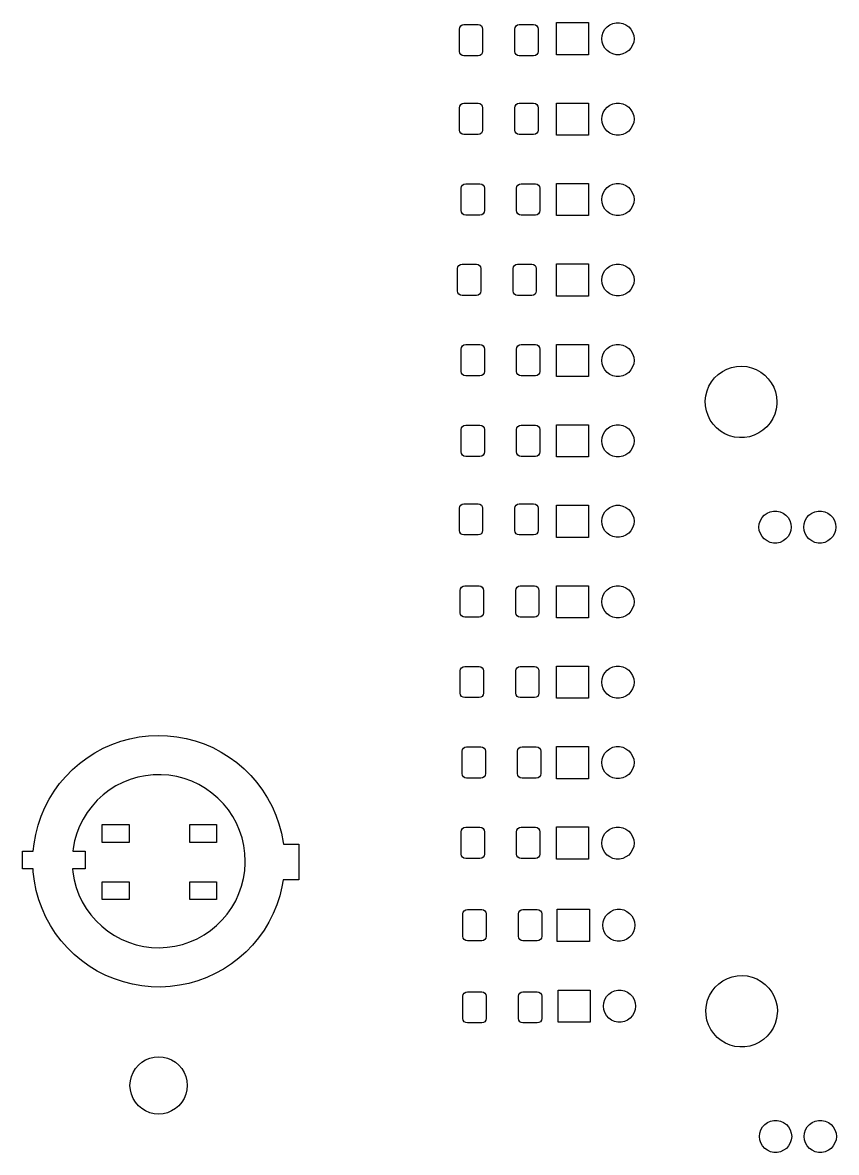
# Model space of a CAD drawing. Extents: x 119 to 479, y -311 to -51.
# Drawn here: x 204.4 to 249.9, y -178.3 to -115.1 of the extents above; entities that cross this region are included whole.
import ezdxf

# ---------------------------------------------------------------- set-up
doc = ezdxf.new("R2010")
doc.units = 0
doc.layers.add('BLACK', color=7, linetype='CONTINUOUS')

msp = doc.modelspace()

# ---------------------------------------------------------------- linework, layer by layer
at = {"layer": 'BLACK', "linetype": 'CONTINUOUS'}
for p, q in [((228.8, -115.475), (228.819, -115.379)), ((228.8, -116.725), (228.8, -115.475)), ((228.819, -115.379), (228.873, -115.298)), ((228.873, -115.298), (228.954, -115.244)), ((228.954, -115.244), (229.05, -115.225)), ((229.05, -115.225), (229.85, -115.225)), ((229.85, -115.225), (229.946, -115.244)), ((229.946, -115.244), (230.027, -115.298)), ((230.027, -115.298), (230.081, -115.379)), ((230.081, -115.379), (230.1, -115.475)), ((230.1, -115.475), (230.1, -116.725)), ((231.9, -115.475), (231.919, -115.379)), ((231.9, -116.725), (231.9, -115.475)), ((231.919, -115.379), (231.973, -115.298)), ((231.973, -115.298), (232.054, -115.244)), ((232.054, -115.244), (232.15, -115.225)), ((232.15, -115.225), (232.95, -115.225)), ((232.95, -115.225), (233.046, -115.244)), ((233.046, -115.244), (233.127, -115.298)), ((233.127, -115.298), (233.181, -115.379)), ((233.181, -115.379), (233.2, -115.475)), ((233.2, -115.475), (233.2, -116.725)), ((234.225, -116.91), (234.225, -115.11)), ((234.225, -115.11), (236.025, -115.11)), ((236.025, -115.11), (236.025, -116.91)), ((236.785, -115.823), (236.843, -115.644)), ((236.843, -115.644), (236.937, -115.481)), ((236.937, -115.481), (237.063, -115.341)), ((237.063, -115.341), (237.215, -115.231)), ((237.215, -115.231), (237.387, -115.154)), ((237.387, -115.154), (237.571, -115.115)), ((237.571, -115.115), (237.759, -115.115)), ((237.759, -115.115), (237.943, -115.154)), ((237.943, -115.154), (238.115, -115.231)), ((238.115, -115.231), (238.267, -115.341)), ((238.267, -115.341), (238.393, -115.481)), ((238.393, -115.481), (238.487, -115.644)), ((238.487, -115.644), (238.545, -115.823)), ((236.765, -116.01), (236.785, -115.823)), ((236.785, -116.197), (236.765, -116.01)), ((236.843, -116.376), (236.785, -116.197)), ((238.545, -116.197), (238.487, -116.376)), ((238.545, -115.823), (238.565, -116.01)), ((238.565, -116.01), (238.545, -116.197)), ((228.819, -116.821), (228.8, -116.725)), ((228.873, -116.902), (228.819, -116.821)), ((228.954, -116.956), (228.873, -116.902)), ((230.027, -116.902), (229.946, -116.956)), ((230.081, -116.821), (230.027, -116.902)), ((230.1, -116.725), (230.081, -116.821)), ((231.919, -116.821), (231.9, -116.725)), ((231.973, -116.902), (231.919, -116.821)), ((232.054, -116.956), (231.973, -116.902)), ((233.127, -116.902), (233.046, -116.956)), ((233.181, -116.821), (233.127, -116.902)), ((233.2, -116.725), (233.181, -116.821)), ((236.025, -116.91), (234.225, -116.91)), ((236.937, -116.539), (236.843, -116.376)), ((237.063, -116.679), (236.937, -116.539)), ((237.215, -116.789), (237.063, -116.679)), ((237.387, -116.866), (237.215, -116.789)), ((237.571, -116.905), (237.387, -116.866)), ((237.759, -116.905), (237.571, -116.905)), ((237.943, -116.866), (237.759, -116.905)), ((238.115, -116.789), (237.943, -116.866)), ((238.267, -116.679), (238.115, -116.789)), ((238.393, -116.539), (238.267, -116.679)), ((238.487, -116.376), (238.393, -116.539)), ((229.05, -116.975), (228.954, -116.956)), ((229.85, -116.975), (229.05, -116.975)), ((229.946, -116.956), (229.85, -116.975)), ((232.15, -116.975), (232.054, -116.956)), ((232.95, -116.975), (232.15, -116.975)), ((233.046, -116.956), (232.95, -116.975)), ((228.8, -119.875), (228.819, -119.779)), ((228.8, -121.125), (228.8, -119.875)), ((228.819, -119.779), (228.873, -119.698)), ((228.873, -119.698), (228.954, -119.644)), ((228.954, -119.644), (229.05, -119.625)), ((229.05, -119.625), (229.85, -119.625)), ((229.85, -119.625), (229.946, -119.644)), ((229.946, -119.644), (230.027, -119.698)), ((230.027, -119.698), (230.081, -119.779)), ((230.081, -119.779), (230.1, -119.875)), ((230.1, -119.875), (230.1, -121.125)), ((231.9, -119.875), (231.919, -119.779)), ((231.9, -121.125), (231.9, -119.875)), ((231.919, -119.779), (231.973, -119.698)), ((231.973, -119.698), (232.054, -119.644)), ((232.054, -119.644), (232.15, -119.625)), ((232.15, -119.625), (232.95, -119.625)), ((232.95, -119.625), (233.046, -119.644)), ((233.046, -119.644), (233.127, -119.698)), ((233.127, -119.698), (233.181, -119.779)), ((233.181, -119.779), (233.2, -119.875)), ((233.2, -119.875), (233.2, -121.125)), ((234.225, -121.41), (234.225, -119.61)), ((234.225, -119.61), (236.025, -119.61)), ((236.025, -119.61), (236.025, -121.41)), ((236.843, -120.144), (236.937, -119.981)), ((236.937, -119.981), (237.063, -119.841)), ((237.063, -119.841), (237.215, -119.731)), ((237.215, -119.731), (237.387, -119.654)), ((237.387, -119.654), (237.571, -119.615)), ((237.571, -119.615), (237.759, -119.615)), ((237.759, -119.615), (237.943, -119.654)), ((237.943, -119.654), (238.115, -119.731)), ((238.115, -119.731), (238.267, -119.841)), ((238.267, -119.841), (238.393, -119.981)), ((238.393, -119.981), (238.487, -120.144)), ((236.765, -120.51), (236.785, -120.323)), ((236.785, -120.697), (236.765, -120.51)), ((236.785, -120.323), (236.843, -120.144)), ((236.843, -120.876), (236.785, -120.697)), ((238.487, -120.144), (238.545, -120.323)), ((238.545, -120.697), (238.487, -120.876)), ((238.545, -120.323), (238.565, -120.51)), ((238.565, -120.51), (238.545, -120.697)), ((228.819, -121.221), (228.8, -121.125)), ((228.873, -121.302), (228.819, -121.221)), ((228.954, -121.356), (228.873, -121.302)), ((230.027, -121.302), (229.946, -121.356)), ((230.081, -121.221), (230.027, -121.302)), ((230.1, -121.125), (230.081, -121.221)), ((231.919, -121.221), (231.9, -121.125)), ((231.973, -121.302), (231.919, -121.221)), ((232.054, -121.356), (231.973, -121.302)), ((233.127, -121.302), (233.046, -121.356)), ((233.181, -121.221), (233.127, -121.302)), ((233.2, -121.125), (233.181, -121.221)), ((236.937, -121.039), (236.843, -120.876)), ((237.063, -121.179), (236.937, -121.039)), ((237.215, -121.289), (237.063, -121.179)), ((237.387, -121.366), (237.215, -121.289)), ((238.115, -121.289), (237.943, -121.366)), ((238.267, -121.179), (238.115, -121.289)), ((238.393, -121.039), (238.267, -121.179)), ((238.487, -120.876), (238.393, -121.039)), ((229.05, -121.375), (228.954, -121.356)), ((229.85, -121.375), (229.05, -121.375)), ((229.946, -121.356), (229.85, -121.375)), ((232.15, -121.375), (232.054, -121.356)), ((232.95, -121.375), (232.15, -121.375)), ((233.046, -121.356), (232.95, -121.375)), ((236.025, -121.41), (234.225, -121.41)), ((237.571, -121.405), (237.387, -121.366)), ((237.759, -121.405), (237.571, -121.405)), ((237.943, -121.366), (237.759, -121.405)), ((228.9, -124.375), (228.919, -124.279)), ((228.9, -125.625), (228.9, -124.375)), ((228.919, -124.279), (228.973, -124.198)), ((228.973, -124.198), (229.054, -124.144)), ((229.054, -124.144), (229.15, -124.125)), ((229.15, -124.125), (229.95, -124.125)), ((229.95, -124.125), (230.046, -124.144)), ((230.046, -124.144), (230.127, -124.198)), ((230.127, -124.198), (230.181, -124.279)), ((230.181, -124.279), (230.2, -124.375)), ((230.2, -124.375), (230.2, -125.625)), ((232, -124.375), (232.019, -124.279)), ((232, -125.625), (232, -124.375)), ((232.019, -124.279), (232.073, -124.198)), ((232.073, -124.198), (232.154, -124.144)), ((232.154, -124.144), (232.25, -124.125)), ((232.25, -124.125), (233.05, -124.125)), ((233.05, -124.125), (233.146, -124.144)), ((233.146, -124.144), (233.227, -124.198)), ((233.227, -124.198), (233.281, -124.279)), ((233.281, -124.279), (233.3, -124.375)), ((233.3, -124.375), (233.3, -125.625)), ((234.225, -125.91), (234.225, -124.11)), ((234.225, -124.11), (236.025, -124.11)), ((236.025, -124.11), (236.025, -125.91)), ((236.843, -124.644), (236.937, -124.481)), ((236.937, -124.481), (237.063, -124.341)), ((237.063, -124.341), (237.215, -124.231)), ((237.215, -124.231), (237.387, -124.154)), ((237.387, -124.154), (237.571, -124.115)), ((237.571, -124.115), (237.759, -124.115)), ((237.759, -124.115), (237.943, -124.154)), ((237.943, -124.154), (238.115, -124.231)), ((238.115, -124.231), (238.267, -124.341)), ((238.267, -124.341), (238.393, -124.481)), ((238.393, -124.481), (238.487, -124.644)), ((236.765, -125.01), (236.785, -124.823)), ((236.785, -125.197), (236.765, -125.01)), ((236.785, -124.823), (236.843, -124.644)), ((238.487, -124.644), (238.545, -124.823)), ((238.545, -124.823), (238.565, -125.01)), ((238.565, -125.01), (238.545, -125.197)), ((228.919, -125.721), (228.9, -125.625)), ((228.973, -125.802), (228.919, -125.721)), ((230.181, -125.721), (230.127, -125.802)), ((230.2, -125.625), (230.181, -125.721)), ((232.019, -125.721), (232, -125.625)), ((232.073, -125.802), (232.019, -125.721)), ((233.281, -125.721), (233.227, -125.802)), ((233.3, -125.625), (233.281, -125.721)), ((236.843, -125.376), (236.785, -125.197)), ((236.937, -125.539), (236.843, -125.376)), ((237.063, -125.679), (236.937, -125.539)), ((237.215, -125.789), (237.063, -125.679)), ((238.267, -125.679), (238.115, -125.789)), ((238.393, -125.539), (238.267, -125.679)), ((238.487, -125.376), (238.393, -125.539)), ((238.545, -125.197), (238.487, -125.376)), ((229.054, -125.856), (228.973, -125.802)), ((229.15, -125.875), (229.054, -125.856)), ((229.95, -125.875), (229.15, -125.875)), ((230.046, -125.856), (229.95, -125.875)), ((230.127, -125.802), (230.046, -125.856)), ((232.154, -125.856), (232.073, -125.802)), ((232.25, -125.875), (232.154, -125.856)), ((233.05, -125.875), (232.25, -125.875)), ((233.146, -125.856), (233.05, -125.875)), ((233.227, -125.802), (233.146, -125.856)), ((236.025, -125.91), (234.225, -125.91)), ((237.387, -125.866), (237.215, -125.789)), ((237.571, -125.905), (237.387, -125.866)), ((237.759, -125.905), (237.571, -125.905)), ((237.943, -125.866), (237.759, -125.905)), ((238.115, -125.789), (237.943, -125.866)), ((228.7, -128.875), (228.719, -128.779)), ((228.7, -130.125), (228.7, -128.875)), ((228.719, -128.779), (228.773, -128.698)), ((228.773, -128.698), (228.854, -128.644)), ((228.854, -128.644), (228.95, -128.625)), ((228.95, -128.625), (229.75, -128.625)), ((229.75, -128.625), (229.846, -128.644)), ((229.846, -128.644), (229.927, -128.698)), ((229.927, -128.698), (229.981, -128.779)), ((229.981, -128.779), (230, -128.875)), ((230, -128.875), (230, -130.125)), ((231.8, -128.875), (231.819, -128.779)), ((231.8, -130.125), (231.8, -128.875)), ((231.819, -128.779), (231.873, -128.698)), ((231.873, -128.698), (231.954, -128.644)), ((231.954, -128.644), (232.05, -128.625)), ((232.05, -128.625), (232.85, -128.625)), ((232.85, -128.625), (232.946, -128.644)), ((232.946, -128.644), (233.027, -128.698)), ((233.027, -128.698), (233.081, -128.779)), ((233.081, -128.779), (233.1, -128.875)), ((233.1, -128.875), (233.1, -130.125)), ((234.225, -130.41), (234.225, -128.61)), ((234.225, -128.61), (236.025, -128.61)), ((236.025, -128.61), (236.025, -130.41)), ((236.937, -128.981), (237.063, -128.841)), ((237.063, -128.841), (237.215, -128.731)), ((237.215, -128.731), (237.387, -128.654)), ((237.387, -128.654), (237.571, -128.615)), ((237.571, -128.615), (237.759, -128.615)), ((237.759, -128.615), (237.943, -128.654)), ((237.943, -128.654), (238.115, -128.731)), ((238.115, -128.731), (238.267, -128.841)), ((238.267, -128.841), (238.393, -128.981)), ((236.765, -129.51), (236.785, -129.323)), ((236.785, -129.697), (236.765, -129.51)), ((236.785, -129.323), (236.843, -129.144)), ((236.843, -129.144), (236.937, -128.981)), ((238.393, -128.981), (238.487, -129.144)), ((238.487, -129.144), (238.545, -129.323)), ((238.545, -129.323), (238.565, -129.51)), ((238.565, -129.51), (238.545, -129.697)), ((228.719, -130.221), (228.7, -130.125)), ((230, -130.125), (229.981, -130.221)), ((231.819, -130.221), (231.8, -130.125)), ((233.1, -130.125), (233.081, -130.221)), ((236.843, -129.876), (236.785, -129.697)), ((236.937, -130.039), (236.843, -129.876)), ((237.063, -130.179), (236.937, -130.039)), ((237.215, -130.289), (237.063, -130.179)), ((238.267, -130.179), (238.115, -130.289)), ((238.393, -130.039), (238.267, -130.179)), ((238.487, -129.876), (238.393, -130.039)), ((238.545, -129.697), (238.487, -129.876)), ((228.773, -130.302), (228.719, -130.221)), ((228.854, -130.356), (228.773, -130.302)), ((228.95, -130.375), (228.854, -130.356)), ((229.75, -130.375), (228.95, -130.375)), ((229.846, -130.356), (229.75, -130.375)), ((229.927, -130.302), (229.846, -130.356)), ((229.981, -130.221), (229.927, -130.302)), ((231.873, -130.302), (231.819, -130.221)), ((231.954, -130.356), (231.873, -130.302)), ((232.05, -130.375), (231.954, -130.356)), ((232.85, -130.375), (232.05, -130.375)), ((232.946, -130.356), (232.85, -130.375)), ((233.027, -130.302), (232.946, -130.356)), ((233.081, -130.221), (233.027, -130.302)), ((236.025, -130.41), (234.225, -130.41)), ((237.387, -130.366), (237.215, -130.289)), ((237.571, -130.405), (237.387, -130.366)), ((237.759, -130.405), (237.571, -130.405)), ((237.943, -130.366), (237.759, -130.405)), ((238.115, -130.289), (237.943, -130.366)), ((228.9, -133.375), (228.919, -133.279)), ((228.919, -133.279), (228.973, -133.198)), ((228.973, -133.198), (229.054, -133.144)), ((229.054, -133.144), (229.15, -133.125)), ((229.15, -133.125), (229.95, -133.125)), ((229.95, -133.125), (230.046, -133.144)), ((230.046, -133.144), (230.127, -133.198)), ((230.127, -133.198), (230.181, -133.279)), ((230.181, -133.279), (230.2, -133.375)), ((232, -133.375), (232.019, -133.279)), ((232.019, -133.279), (232.073, -133.198)), ((232.073, -133.198), (232.154, -133.144)), ((232.154, -133.144), (232.25, -133.125)), ((232.25, -133.125), (233.05, -133.125)), ((233.05, -133.125), (233.146, -133.144)), ((233.146, -133.144), (233.227, -133.198)), ((233.227, -133.198), (233.281, -133.279)), ((233.281, -133.279), (233.3, -133.375)), ((234.225, -134.91), (234.225, -133.11)), ((234.225, -133.11), (236.025, -133.11)), ((236.025, -133.11), (236.025, -134.91)), ((236.937, -133.481), (237.063, -133.341)), ((237.063, -133.341), (237.215, -133.231)), ((237.215, -133.231), (237.387, -133.154)), ((237.387, -133.154), (237.571, -133.115)), ((237.571, -133.115), (237.759, -133.115)), ((237.759, -133.115), (237.943, -133.154)), ((237.943, -133.154), (238.115, -133.231)), ((238.115, -133.231), (238.267, -133.341)), ((238.267, -133.341), (238.393, -133.481)), ((228.9, -134.625), (228.9, -133.375)), ((230.2, -133.375), (230.2, -134.625)), ((232, -134.625), (232, -133.375)), ((233.3, -133.375), (233.3, -134.625)), ((236.765, -134.01), (236.785, -133.823)), ((236.785, -133.823), (236.843, -133.644)), ((236.843, -133.644), (236.937, -133.481)), ((238.393, -133.481), (238.487, -133.644)), ((238.487, -133.644), (238.545, -133.823)), ((238.545, -133.823), (238.565, -134.01)), ((228.919, -134.721), (228.9, -134.625)), ((230.2, -134.625), (230.181, -134.721)), ((232.019, -134.721), (232, -134.625)), ((233.3, -134.625), (233.281, -134.721)), ((236.785, -134.197), (236.765, -134.01)), ((236.843, -134.376), (236.785, -134.197)), ((236.937, -134.539), (236.843, -134.376)), ((237.063, -134.679), (236.937, -134.539)), ((238.393, -134.539), (238.267, -134.679)), ((238.487, -134.376), (238.393, -134.539)), ((238.545, -134.197), (238.487, -134.376)), ((238.565, -134.01), (238.545, -134.197)), ((243.275, -134.789), (243.505, -134.625)), ((243.505, -134.625), (243.756, -134.494)), ((243.756, -134.494), (244.022, -134.401)), ((244.022, -134.401), (244.299, -134.346)), ((244.299, -134.346), (244.581, -134.33)), ((244.581, -134.33), (244.863, -134.355)), ((244.863, -134.355), (245.138, -134.418)), ((245.138, -134.418), (245.402, -134.52)), ((245.402, -134.52), (245.648, -134.658)), ((228.973, -134.802), (228.919, -134.721)), ((229.054, -134.856), (228.973, -134.802)), ((229.15, -134.875), (229.054, -134.856)), ((229.95, -134.875), (229.15, -134.875)), ((230.046, -134.856), (229.95, -134.875)), ((230.127, -134.802), (230.046, -134.856)), ((230.181, -134.721), (230.127, -134.802)), ((232.073, -134.802), (232.019, -134.721)), ((232.154, -134.856), (232.073, -134.802)), ((232.25, -134.875), (232.154, -134.856)), ((233.05, -134.875), (232.25, -134.875)), ((233.146, -134.856), (233.05, -134.875)), ((233.227, -134.802), (233.146, -134.856)), ((233.281, -134.721), (233.227, -134.802)), ((236.025, -134.91), (234.225, -134.91)), ((237.215, -134.789), (237.063, -134.679)), ((237.387, -134.866), (237.215, -134.789)), ((237.571, -134.905), (237.387, -134.866)), ((237.759, -134.905), (237.571, -134.905)), ((237.943, -134.866), (237.759, -134.905)), ((238.115, -134.789), (237.943, -134.866)), ((238.267, -134.679), (238.115, -134.789)), ((242.754, -135.45), (242.896, -135.206)), ((242.896, -135.206), (243.071, -134.984)), ((243.071, -134.984), (243.275, -134.789)), ((245.648, -134.658), (245.873, -134.83)), ((245.873, -134.83), (246.071, -135.031)), ((246.071, -135.031), (246.239, -135.258)), ((246.239, -135.258), (246.373, -135.507)), ((242.58, -135.986), (242.648, -135.712)), ((242.648, -135.712), (242.754, -135.45)), ((246.373, -135.507), (246.471, -135.772)), ((246.471, -135.772), (246.53, -136.048)), ((242.551, -136.267), (242.58, -135.986)), ((242.562, -136.549), (242.551, -136.267)), ((246.546, -136.456), (246.508, -136.736)), ((246.53, -136.048), (246.55, -136.33)), ((246.55, -136.33), (246.546, -136.456)), ((242.613, -136.827), (242.562, -136.549)), ((242.702, -137.095), (242.613, -136.827)), ((242.829, -137.348), (242.702, -137.095)), ((246.432, -137.007), (246.318, -137.266)), ((246.508, -136.736), (246.432, -137.007)), ((228.9, -137.875), (228.919, -137.779)), ((228.919, -137.779), (228.973, -137.698)), ((228.973, -137.698), (229.054, -137.644)), ((229.054, -137.644), (229.15, -137.625)), ((229.15, -137.625), (229.95, -137.625)), ((229.95, -137.625), (230.046, -137.644)), ((230.046, -137.644), (230.127, -137.698)), ((230.127, -137.698), (230.181, -137.779)), ((230.181, -137.779), (230.2, -137.875)), ((232, -137.875), (232.019, -137.779)), ((232.019, -137.779), (232.073, -137.698)), ((232.073, -137.698), (232.154, -137.644)), ((232.154, -137.644), (232.25, -137.625)), ((232.25, -137.625), (233.05, -137.625)), ((233.05, -137.625), (233.146, -137.644)), ((233.146, -137.644), (233.227, -137.698)), ((233.227, -137.698), (233.281, -137.779)), ((233.281, -137.779), (233.3, -137.875)), ((234.225, -139.41), (234.225, -137.61)), ((234.225, -137.61), (236.025, -137.61)), ((236.025, -137.61), (236.025, -139.41)), ((237.063, -137.841), (237.215, -137.731)), ((237.215, -137.731), (237.387, -137.654)), ((237.387, -137.654), (237.571, -137.615)), ((237.571, -137.615), (237.759, -137.615)), ((237.759, -137.615), (237.943, -137.654)), ((237.943, -137.654), (238.115, -137.731)), ((238.115, -137.731), (238.267, -137.841)), ((242.989, -137.58), (242.829, -137.348)), ((243.181, -137.788), (242.989, -137.58)), ((245.986, -137.722), (245.776, -137.91)), ((246.168, -137.506), (245.986, -137.722)), ((246.318, -137.266), (246.168, -137.506)), ((228.9, -139.125), (228.9, -137.875)), ((230.2, -137.875), (230.2, -139.125)), ((232, -139.125), (232, -137.875)), ((233.3, -137.875), (233.3, -139.125)), ((236.765, -138.51), (236.785, -138.323)), ((236.785, -138.323), (236.843, -138.144)), ((236.843, -138.144), (236.937, -137.981)), ((236.937, -137.981), (237.063, -137.841)), ((238.267, -137.841), (238.393, -137.981)), ((238.393, -137.981), (238.487, -138.144)), ((238.487, -138.144), (238.545, -138.323)), ((238.545, -138.323), (238.565, -138.51)), ((243.4, -137.966), (243.181, -137.788)), ((243.642, -138.112), (243.4, -137.966)), ((243.902, -138.222), (243.642, -138.112)), ((244.175, -138.295), (243.902, -138.222)), ((244.456, -138.328), (244.175, -138.295)), ((244.738, -138.321), (244.456, -138.328)), ((245.017, -138.275), (244.738, -138.321)), ((245.286, -138.19), (245.017, -138.275)), ((245.541, -138.067), (245.286, -138.19)), ((245.776, -137.91), (245.541, -138.067)), ((236.785, -138.697), (236.765, -138.51)), ((236.843, -138.876), (236.785, -138.697)), ((236.937, -139.039), (236.843, -138.876)), ((237.063, -139.179), (236.937, -139.039)), ((238.393, -139.039), (238.267, -139.179)), ((238.487, -138.876), (238.393, -139.039)), ((238.545, -138.697), (238.487, -138.876)), ((238.565, -138.51), (238.545, -138.697)), ((228.919, -139.221), (228.9, -139.125)), ((228.973, -139.302), (228.919, -139.221)), ((229.054, -139.356), (228.973, -139.302)), ((229.15, -139.375), (229.054, -139.356)), ((229.95, -139.375), (229.15, -139.375)), ((230.046, -139.356), (229.95, -139.375)), ((230.127, -139.302), (230.046, -139.356)), ((230.181, -139.221), (230.127, -139.302)), ((230.2, -139.125), (230.181, -139.221)), ((232.019, -139.221), (232, -139.125)), ((232.073, -139.302), (232.019, -139.221)), ((232.154, -139.356), (232.073, -139.302)), ((232.25, -139.375), (232.154, -139.356)), ((233.05, -139.375), (232.25, -139.375)), ((233.146, -139.356), (233.05, -139.375)), ((233.227, -139.302), (233.146, -139.356)), ((233.281, -139.221), (233.227, -139.302)), ((233.3, -139.125), (233.281, -139.221)), ((236.025, -139.41), (234.225, -139.41)), ((237.215, -139.289), (237.063, -139.179)), ((237.387, -139.366), (237.215, -139.289)), ((237.571, -139.405), (237.387, -139.366)), ((237.759, -139.405), (237.571, -139.405)), ((237.943, -139.366), (237.759, -139.405)), ((238.115, -139.289), (237.943, -139.366)), ((238.267, -139.179), (238.115, -139.289)), ((228.8, -142.275), (228.819, -142.179)), ((228.819, -142.179), (228.873, -142.098)), ((228.873, -142.098), (228.954, -142.044)), ((228.954, -142.044), (229.05, -142.025)), ((229.05, -142.025), (229.85, -142.025)), ((229.85, -142.025), (229.946, -142.044)), ((229.946, -142.044), (230.027, -142.098)), ((230.027, -142.098), (230.081, -142.179)), ((230.081, -142.179), (230.1, -142.275)), ((231.9, -142.275), (231.919, -142.179)), ((231.919, -142.179), (231.973, -142.098)), ((231.973, -142.098), (232.054, -142.044)), ((232.054, -142.044), (232.15, -142.025)), ((232.15, -142.025), (232.95, -142.025)), ((232.95, -142.025), (233.046, -142.044)), ((233.046, -142.044), (233.127, -142.098)), ((233.127, -142.098), (233.181, -142.179)), ((233.181, -142.179), (233.2, -142.275)), ((234.225, -143.91), (234.225, -142.11)), ((234.225, -142.11), (236.025, -142.11)), ((236.025, -142.11), (236.025, -143.91)), ((237.215, -142.231), (237.387, -142.154)), ((237.387, -142.154), (237.571, -142.115)), ((237.571, -142.115), (237.759, -142.115)), ((237.759, -142.115), (237.943, -142.154)), ((237.943, -142.154), (238.115, -142.231)), ((228.8, -143.525), (228.8, -142.275)), ((230.1, -142.275), (230.1, -143.525)), ((231.9, -143.525), (231.9, -142.275)), ((233.2, -142.275), (233.2, -143.525)), ((236.765, -143.01), (236.785, -142.823)), ((236.785, -142.823), (236.843, -142.644)), ((236.843, -142.644), (236.937, -142.481)), ((236.937, -142.481), (237.063, -142.341)), ((237.063, -142.341), (237.215, -142.231)), ((238.115, -142.231), (238.267, -142.341)), ((238.267, -142.341), (238.393, -142.481)), ((238.393, -142.481), (238.487, -142.644)), ((238.487, -142.644), (238.545, -142.823)), ((238.545, -142.823), (238.565, -143.01)), ((245.628, -142.964), (245.722, -142.801)), ((245.722, -142.801), (245.848, -142.661)), ((245.848, -142.661), (246, -142.551)), ((246, -142.551), (246.172, -142.474)), ((246.172, -142.474), (246.356, -142.435)), ((246.356, -142.435), (246.544, -142.435)), ((246.544, -142.435), (246.728, -142.474)), ((246.728, -142.474), (246.9, -142.551)), ((246.9, -142.551), (247.052, -142.661)), ((247.052, -142.661), (247.178, -142.801)), ((247.178, -142.801), (247.272, -142.964)), ((248.128, -142.964), (248.222, -142.801)), ((248.222, -142.801), (248.348, -142.661)), ((248.348, -142.661), (248.5, -142.551)), ((248.5, -142.551), (248.672, -142.474)), ((248.672, -142.474), (248.856, -142.435)), ((248.856, -142.435), (249.044, -142.435)), ((249.044, -142.435), (249.228, -142.474)), ((249.228, -142.474), (249.4, -142.551)), ((249.4, -142.551), (249.552, -142.661)), ((249.552, -142.661), (249.678, -142.801)), ((249.678, -142.801), (249.772, -142.964)), ((236.785, -143.197), (236.765, -143.01)), ((236.843, -143.376), (236.785, -143.197)), ((236.937, -143.539), (236.843, -143.376)), ((238.487, -143.376), (238.393, -143.539)), ((238.545, -143.197), (238.487, -143.376)), ((238.565, -143.01), (238.545, -143.197)), ((245.55, -143.33), (245.57, -143.143)), ((245.57, -143.517), (245.55, -143.33)), ((245.57, -143.143), (245.628, -142.964)), ((247.272, -142.964), (247.33, -143.143)), ((247.33, -143.143), (247.35, -143.33)), ((247.35, -143.33), (247.33, -143.517)), ((248.05, -143.33), (248.07, -143.143)), ((248.07, -143.517), (248.05, -143.33)), ((248.07, -143.143), (248.128, -142.964)), ((249.772, -142.964), (249.83, -143.143)), ((249.83, -143.143), (249.85, -143.33)), ((249.85, -143.33), (249.83, -143.517)), ((228.819, -143.621), (228.8, -143.525)), ((228.873, -143.702), (228.819, -143.621)), ((228.954, -143.756), (228.873, -143.702)), ((229.05, -143.775), (228.954, -143.756)), ((229.85, -143.775), (229.05, -143.775)), ((229.946, -143.756), (229.85, -143.775)), ((230.027, -143.702), (229.946, -143.756)), ((230.081, -143.621), (230.027, -143.702)), ((230.1, -143.525), (230.081, -143.621)), ((231.919, -143.621), (231.9, -143.525)), ((231.973, -143.702), (231.919, -143.621)), ((232.054, -143.756), (231.973, -143.702)), ((232.15, -143.775), (232.054, -143.756)), ((232.95, -143.775), (232.15, -143.775)), ((233.046, -143.756), (232.95, -143.775)), ((233.127, -143.702), (233.046, -143.756)), ((233.181, -143.621), (233.127, -143.702)), ((233.2, -143.525), (233.181, -143.621)), ((236.025, -143.91), (234.225, -143.91)), ((237.063, -143.679), (236.937, -143.539)), ((237.215, -143.789), (237.063, -143.679)), ((237.387, -143.866), (237.215, -143.789)), ((237.571, -143.905), (237.387, -143.866)), ((237.759, -143.905), (237.571, -143.905)), ((237.943, -143.866), (237.759, -143.905)), ((238.115, -143.789), (237.943, -143.866)), ((238.267, -143.679), (238.115, -143.789)), ((238.393, -143.539), (238.267, -143.679)), ((245.628, -143.696), (245.57, -143.517)), ((245.722, -143.859), (245.628, -143.696)), ((245.848, -143.999), (245.722, -143.859)), ((246, -144.109), (245.848, -143.999)), ((247.052, -143.999), (246.9, -144.109)), ((247.178, -143.859), (247.052, -143.999)), ((247.272, -143.696), (247.178, -143.859)), ((247.33, -143.517), (247.272, -143.696)), ((248.128, -143.696), (248.07, -143.517)), ((248.222, -143.859), (248.128, -143.696)), ((248.348, -143.999), (248.222, -143.859)), ((248.5, -144.109), (248.348, -143.999)), ((249.552, -143.999), (249.4, -144.109)), ((249.678, -143.859), (249.552, -143.999)), ((249.772, -143.696), (249.678, -143.859)), ((249.83, -143.517), (249.772, -143.696)), ((246.172, -144.186), (246, -144.109)), ((246.356, -144.225), (246.172, -144.186)), ((246.544, -144.225), (246.356, -144.225)), ((246.728, -144.186), (246.544, -144.225)), ((246.9, -144.109), (246.728, -144.186)), ((248.672, -144.186), (248.5, -144.109)), ((248.856, -144.225), (248.672, -144.186)), ((249.044, -144.225), (248.856, -144.225)), ((249.228, -144.186), (249.044, -144.225)), ((249.4, -144.109), (249.228, -144.186)), ((229.004, -146.644), (229.1, -146.625)), ((229.1, -146.625), (229.9, -146.625)), ((229.9, -146.625), (229.996, -146.644)), ((232.104, -146.644), (232.2, -146.625)), ((232.2, -146.625), (233, -146.625)), ((233, -146.625), (233.096, -146.644)), ((234.225, -148.41), (234.225, -146.61)), ((234.225, -146.61), (236.025, -146.61)), ((236.025, -146.61), (236.025, -148.41)), ((237.387, -146.654), (237.571, -146.615)), ((237.571, -146.615), (237.759, -146.615)), ((237.759, -146.615), (237.943, -146.654)), ((228.85, -146.875), (228.869, -146.779)), ((228.85, -148.125), (228.85, -146.875)), ((228.869, -146.779), (228.923, -146.698)), ((228.923, -146.698), (229.004, -146.644)), ((229.996, -146.644), (230.077, -146.698)), ((230.077, -146.698), (230.131, -146.779)), ((230.131, -146.779), (230.15, -146.875)), ((230.15, -146.875), (230.15, -148.125)), ((231.95, -146.875), (231.969, -146.779)), ((231.95, -148.125), (231.95, -146.875)), ((231.969, -146.779), (232.023, -146.698)), ((232.023, -146.698), (232.104, -146.644)), ((233.096, -146.644), (233.177, -146.698)), ((233.177, -146.698), (233.231, -146.779)), ((233.231, -146.779), (233.25, -146.875)), ((233.25, -146.875), (233.25, -148.125)), ((236.785, -147.323), (236.843, -147.144)), ((236.843, -147.144), (236.937, -146.981)), ((236.937, -146.981), (237.063, -146.841)), ((237.063, -146.841), (237.215, -146.731)), ((237.215, -146.731), (237.387, -146.654)), ((237.943, -146.654), (238.115, -146.731)), ((238.115, -146.731), (238.267, -146.841)), ((238.267, -146.841), (238.393, -146.981)), ((238.393, -146.981), (238.487, -147.144)), ((238.487, -147.144), (238.545, -147.323)), ((236.765, -147.51), (236.785, -147.323)), ((236.785, -147.697), (236.765, -147.51)), ((236.843, -147.876), (236.785, -147.697)), ((236.937, -148.039), (236.843, -147.876)), ((238.487, -147.876), (238.393, -148.039)), ((238.545, -147.697), (238.487, -147.876)), ((238.545, -147.323), (238.565, -147.51)), ((238.565, -147.51), (238.545, -147.697)), ((228.869, -148.221), (228.85, -148.125)), ((228.923, -148.302), (228.869, -148.221)), ((229.004, -148.356), (228.923, -148.302)), ((229.1, -148.375), (229.004, -148.356)), ((229.9, -148.375), (229.1, -148.375)), ((229.996, -148.356), (229.9, -148.375)), ((230.077, -148.302), (229.996, -148.356)), ((230.131, -148.221), (230.077, -148.302)), ((230.15, -148.125), (230.131, -148.221)), ((231.969, -148.221), (231.95, -148.125)), ((232.023, -148.302), (231.969, -148.221)), ((232.104, -148.356), (232.023, -148.302)), ((232.2, -148.375), (232.104, -148.356)), ((233, -148.375), (232.2, -148.375)), ((233.096, -148.356), (233, -148.375)), ((233.177, -148.302), (233.096, -148.356)), ((233.231, -148.221), (233.177, -148.302)), ((233.25, -148.125), (233.231, -148.221)), ((236.025, -148.41), (234.225, -148.41)), ((237.063, -148.179), (236.937, -148.039)), ((237.215, -148.289), (237.063, -148.179)), ((237.387, -148.366), (237.215, -148.289)), ((237.571, -148.405), (237.387, -148.366)), ((237.759, -148.405), (237.571, -148.405)), ((237.943, -148.366), (237.759, -148.405)), ((238.115, -148.289), (237.943, -148.366)), ((238.267, -148.179), (238.115, -148.289)), ((238.393, -148.039), (238.267, -148.179)), ((228.85, -151.375), (228.869, -151.279)), ((228.85, -152.625), (228.85, -151.375)), ((228.869, -151.279), (228.923, -151.198)), ((228.923, -151.198), (229.004, -151.144)), ((229.004, -151.144), (229.1, -151.125)), ((229.1, -151.125), (229.9, -151.125)), ((229.9, -151.125), (229.996, -151.144)), ((229.996, -151.144), (230.077, -151.198)), ((230.077, -151.198), (230.131, -151.279)), ((230.131, -151.279), (230.15, -151.375)), ((230.15, -151.375), (230.15, -152.625)), ((231.95, -151.375), (231.969, -151.279)), ((231.95, -152.625), (231.95, -151.375)), ((231.969, -151.279), (232.023, -151.198)), ((232.023, -151.198), (232.104, -151.144)), ((232.104, -151.144), (232.2, -151.125)), ((232.2, -151.125), (233, -151.125)), ((233, -151.125), (233.096, -151.144)), ((233.096, -151.144), (233.177, -151.198)), ((233.177, -151.198), (233.231, -151.279)), ((233.231, -151.279), (233.25, -151.375)), ((233.25, -151.375), (233.25, -152.625)), ((234.225, -152.91), (234.225, -151.11)), ((234.225, -151.11), (236.025, -151.11)), ((236.025, -151.11), (236.025, -152.91)), ((236.785, -151.823), (236.843, -151.644)), ((236.843, -151.644), (236.937, -151.481)), ((236.937, -151.481), (237.063, -151.341)), ((237.063, -151.341), (237.215, -151.231)), ((237.215, -151.231), (237.387, -151.154)), ((237.387, -151.154), (237.571, -151.115)), ((237.571, -151.115), (237.759, -151.115)), ((237.759, -151.115), (237.943, -151.154)), ((237.943, -151.154), (238.115, -151.231)), ((238.115, -151.231), (238.267, -151.341)), ((238.267, -151.341), (238.393, -151.481)), ((238.393, -151.481), (238.487, -151.644)), ((238.487, -151.644), (238.545, -151.823)), ((236.765, -152.01), (236.785, -151.823)), ((236.785, -152.197), (236.765, -152.01)), ((236.843, -152.376), (236.785, -152.197)), ((238.545, -152.197), (238.487, -152.376)), ((238.545, -151.823), (238.565, -152.01)), ((238.565, -152.01), (238.545, -152.197)), ((228.869, -152.721), (228.85, -152.625)), ((228.923, -152.802), (228.869, -152.721)), ((229.004, -152.856), (228.923, -152.802)), ((229.1, -152.875), (229.004, -152.856)), ((229.9, -152.875), (229.1, -152.875)), ((229.996, -152.856), (229.9, -152.875)), ((230.077, -152.802), (229.996, -152.856)), ((230.131, -152.721), (230.077, -152.802)), ((230.15, -152.625), (230.131, -152.721)), ((231.969, -152.721), (231.95, -152.625)), ((232.023, -152.802), (231.969, -152.721)), ((232.104, -152.856), (232.023, -152.802)), ((232.2, -152.875), (232.104, -152.856)), ((233, -152.875), (232.2, -152.875)), ((233.096, -152.856), (233, -152.875)), ((233.177, -152.802), (233.096, -152.856)), ((233.231, -152.721), (233.177, -152.802)), ((233.25, -152.625), (233.231, -152.721)), ((236.025, -152.91), (234.225, -152.91)), ((236.937, -152.539), (236.843, -152.376)), ((237.063, -152.679), (236.937, -152.539)), ((237.215, -152.789), (237.063, -152.679)), ((237.387, -152.866), (237.215, -152.789)), ((237.571, -152.905), (237.387, -152.866)), ((237.759, -152.905), (237.571, -152.905)), ((237.943, -152.866), (237.759, -152.905)), ((238.115, -152.789), (237.943, -152.866)), ((238.267, -152.679), (238.115, -152.789)), ((238.393, -152.539), (238.267, -152.679)), ((238.487, -152.376), (238.393, -152.539)), ((209.371, -155.489), (209.868, -155.311)), ((209.868, -155.311), (210.378, -155.171)), ((210.378, -155.171), (210.896, -155.07)), ((210.896, -155.07), (211.421, -155.008)), ((211.421, -155.008), (211.948, -154.985)), ((211.948, -154.985), (212.476, -155.002)), ((212.476, -155.002), (213.002, -155.059)), ((213.002, -155.059), (213.521, -155.155)), ((213.521, -155.155), (214.032, -155.289)), ((214.032, -155.289), (214.531, -155.462)), ((214.531, -155.462), (215.016, -155.671)), ((207.978, -156.237), (208.423, -155.953)), ((208.423, -155.953), (208.888, -155.703)), ((208.888, -155.703), (209.371, -155.489)), ((215.016, -155.671), (215.484, -155.916)), ((215.484, -155.916), (215.932, -156.196)), ((228.95, -155.875), (228.969, -155.779)), ((228.95, -157.125), (228.95, -155.875)), ((228.969, -155.779), (229.023, -155.698)), ((229.023, -155.698), (229.104, -155.644)), ((229.104, -155.644), (229.2, -155.625)), ((229.2, -155.625), (230, -155.625)), ((230, -155.625), (230.096, -155.644)), ((230.096, -155.644), (230.177, -155.698)), ((230.177, -155.698), (230.231, -155.779)), ((230.231, -155.779), (230.25, -155.875)), ((230.25, -155.875), (230.25, -157.125)), ((232.05, -155.875), (232.069, -155.779)), ((232.05, -157.125), (232.05, -155.875)), ((232.069, -155.779), (232.123, -155.698)), ((232.123, -155.698), (232.204, -155.644)), ((232.204, -155.644), (232.3, -155.625)), ((232.3, -155.625), (233.1, -155.625)), ((233.1, -155.625), (233.196, -155.644)), ((233.196, -155.644), (233.277, -155.698)), ((233.277, -155.698), (233.331, -155.779)), ((233.331, -155.779), (233.35, -155.875)), ((233.35, -155.875), (233.35, -157.125)), ((234.225, -157.41), (234.225, -155.61)), ((234.225, -155.61), (236.025, -155.61)), ((236.025, -155.61), (236.025, -157.41)), ((236.843, -156.144), (236.937, -155.981)), ((236.937, -155.981), (237.063, -155.841)), ((237.063, -155.841), (237.215, -155.731)), ((237.215, -155.731), (237.387, -155.654)), ((237.387, -155.654), (237.571, -155.615)), ((237.571, -155.615), (237.759, -155.615)), ((237.759, -155.615), (237.943, -155.654)), ((237.943, -155.654), (238.115, -155.731)), ((238.115, -155.731), (238.267, -155.841)), ((238.267, -155.841), (238.393, -155.981)), ((238.393, -155.981), (238.487, -156.144)), ((207.157, -156.902), (207.555, -156.554)), ((207.555, -156.554), (207.978, -156.237)), ((215.932, -156.196), (216.358, -156.508)), ((216.358, -156.508), (216.759, -156.851)), ((236.765, -156.51), (236.785, -156.323)), ((236.785, -156.697), (236.765, -156.51)), ((236.785, -156.323), (236.843, -156.144)), ((236.843, -156.876), (236.785, -156.697)), ((238.487, -156.144), (238.545, -156.323)), ((238.545, -156.697), (238.487, -156.876)), ((238.545, -156.323), (238.565, -156.51)), ((238.565, -156.51), (238.545, -156.697)), ((206.446, -157.681), (206.787, -157.278)), ((206.787, -157.278), (207.157, -156.902)), ((210.814, -157.329), (210.394, -157.454)), ((211.245, -157.242), (210.814, -157.329)), ((211.681, -157.195), (211.245, -157.242)), ((212.12, -157.187), (211.681, -157.195)), ((212.558, -157.219), (212.12, -157.187)), ((212.992, -157.291), (212.558, -157.219)), ((213.416, -157.402), (212.992, -157.291)), ((216.759, -156.851), (217.134, -157.224)), ((217.134, -157.224), (217.479, -157.623)), ((228.969, -157.221), (228.95, -157.125)), ((229.023, -157.302), (228.969, -157.221)), ((229.104, -157.356), (229.023, -157.302)), ((229.2, -157.375), (229.104, -157.356)), ((230, -157.375), (229.2, -157.375)), ((230.096, -157.356), (230, -157.375)), ((230.177, -157.302), (230.096, -157.356)), ((230.231, -157.221), (230.177, -157.302)), ((230.25, -157.125), (230.231, -157.221)), ((232.069, -157.221), (232.05, -157.125)), ((232.123, -157.302), (232.069, -157.221)), ((232.204, -157.356), (232.123, -157.302)), ((232.3, -157.375), (232.204, -157.356)), ((233.1, -157.375), (232.3, -157.375)), ((233.196, -157.356), (233.1, -157.375)), ((233.277, -157.302), (233.196, -157.356)), ((233.331, -157.221), (233.277, -157.302)), ((233.35, -157.125), (233.331, -157.221)), ((236.937, -157.039), (236.843, -156.876)), ((237.063, -157.179), (236.937, -157.039)), ((237.215, -157.289), (237.063, -157.179)), ((237.387, -157.366), (237.215, -157.289)), ((237.571, -157.405), (237.387, -157.366)), ((237.943, -157.366), (237.759, -157.405)), ((238.115, -157.289), (237.943, -157.366)), ((238.267, -157.179), (238.115, -157.289)), ((238.393, -157.039), (238.267, -157.179)), ((238.487, -156.876), (238.393, -157.039)), ((206.135, -158.109), (206.446, -157.681)), ((209.595, -157.817), (209.223, -158.051)), ((209.986, -157.617), (209.595, -157.817)), ((210.394, -157.454), (209.986, -157.617)), ((213.83, -157.55), (213.416, -157.402)), ((214.228, -157.736), (213.83, -157.55)), ((214.607, -157.957), (214.228, -157.736)), ((214.965, -158.211), (214.607, -157.957)), ((217.479, -157.623), (217.794, -158.048)), ((236.025, -157.41), (234.225, -157.41)), ((237.759, -157.405), (237.571, -157.405)), ((205.616, -159.028), (205.858, -158.558)), ((205.858, -158.558), (206.135, -158.109)), ((208.551, -158.615), (208.256, -158.94)), ((208.874, -158.317), (208.551, -158.615)), ((209.223, -158.051), (208.874, -158.317)), ((215.298, -158.497), (214.965, -158.211)), ((215.604, -158.812), (215.298, -158.497)), ((217.794, -158.048), (218.076, -158.494)), ((218.076, -158.494), (218.323, -158.961)), ((205.409, -159.514), (205.616, -159.028)), ((208.256, -158.94), (207.992, -159.291)), ((215.881, -159.153), (215.604, -158.812)), ((216.125, -159.518), (215.881, -159.153)), ((218.323, -158.961), (218.535, -159.445)), ((205.239, -160.014), (205.409, -159.514)), ((207.761, -159.664), (207.564, -160.056)), ((207.992, -159.291), (207.761, -159.664)), ((216.335, -159.903), (216.125, -159.518)), ((216.51, -160.306), (216.335, -159.903)), ((218.535, -159.445), (218.71, -159.943)), ((205.014, -161.045), (205.107, -160.525)), ((205.107, -160.525), (205.239, -160.014)), ((207.404, -160.465), (207.281, -160.887)), ((207.564, -160.056), (207.404, -160.465)), ((208.825, -160.975), (208.825, -159.975)), ((208.825, -159.975), (210.325, -159.975)), ((210.325, -159.975), (210.325, -160.975)), ((213.725, -160.975), (213.725, -159.975)), ((213.725, -159.975), (215.225, -159.975)), ((215.225, -159.975), (215.225, -160.975)), ((216.647, -160.723), (216.51, -160.306)), ((218.71, -159.943), (218.847, -160.453)), ((218.847, -160.453), (218.946, -160.972)), ((228.9, -160.375), (228.919, -160.279)), ((228.9, -161.625), (228.9, -160.375)), ((228.919, -160.279), (228.973, -160.198)), ((228.973, -160.198), (229.054, -160.144)), ((229.054, -160.144), (229.15, -160.125)), ((229.15, -160.125), (229.95, -160.125)), ((229.95, -160.125), (230.046, -160.144)), ((230.046, -160.144), (230.127, -160.198)), ((230.127, -160.198), (230.181, -160.279)), ((230.181, -160.279), (230.2, -160.375)), ((230.2, -160.375), (230.2, -161.625)), ((232, -160.375), (232.019, -160.279)), ((232, -161.625), (232, -160.375)), ((232.019, -160.279), (232.073, -160.198)), ((232.073, -160.198), (232.154, -160.144)), ((232.154, -160.144), (232.25, -160.125)), ((232.25, -160.125), (233.05, -160.125)), ((233.05, -160.125), (233.146, -160.144)), ((233.146, -160.144), (233.227, -160.198)), ((233.227, -160.198), (233.281, -160.279)), ((233.281, -160.279), (233.3, -160.375)), ((233.3, -160.375), (233.3, -161.625)), ((234.225, -161.91), (234.225, -160.11)), ((234.225, -160.11), (236.025, -160.11)), ((236.025, -160.11), (236.025, -161.91)), ((236.843, -160.644), (236.937, -160.481)), ((236.937, -160.481), (237.063, -160.341)), ((237.063, -160.341), (237.215, -160.231)), ((237.215, -160.231), (237.387, -160.154)), ((237.387, -160.154), (237.571, -160.115)), ((237.571, -160.115), (237.759, -160.115)), ((237.759, -160.115), (237.943, -160.154)), ((237.943, -160.154), (238.115, -160.231)), ((238.115, -160.231), (238.267, -160.341)), ((238.267, -160.341), (238.393, -160.481)), ((238.393, -160.481), (238.487, -160.644)), ((204.972, -161.46), (205.014, -161.045)), ((207.281, -160.887), (207.198, -161.318)), ((210.325, -160.975), (208.825, -160.975)), ((215.225, -160.975), (213.725, -160.975)), ((216.745, -161.151), (216.647, -160.723)), ((216.805, -161.586), (216.745, -161.151)), ((218.946, -160.972), (218.956, -161.065)), ((218.956, -161.065), (219.825, -161.065)), ((219.825, -161.065), (219.825, -163.065)), ((236.765, -161.01), (236.785, -160.823)), ((236.785, -161.197), (236.765, -161.01)), ((236.785, -160.823), (236.843, -160.644)), ((238.487, -160.644), (238.545, -160.823)), ((238.545, -160.823), (238.565, -161.01)), ((238.565, -161.01), (238.545, -161.197)), ((204.375, -162.449), (204.375, -161.46)), ((204.375, -161.46), (204.972, -161.46)), ((207.198, -161.318), (207.183, -161.46)), ((207.183, -161.46), (207.875, -161.46)), ((207.875, -161.46), (207.875, -162.449)), ((216.825, -162.025), (216.805, -161.586)), ((228.919, -161.721), (228.9, -161.625)), ((228.973, -161.802), (228.919, -161.721)), ((229.054, -161.856), (228.973, -161.802)), ((230.127, -161.802), (230.046, -161.856)), ((230.181, -161.721), (230.127, -161.802)), ((230.2, -161.625), (230.181, -161.721)), ((232.019, -161.721), (232, -161.625)), ((232.073, -161.802), (232.019, -161.721)), ((232.154, -161.856), (232.073, -161.802)), ((233.227, -161.802), (233.146, -161.856)), ((233.281, -161.721), (233.227, -161.802)), ((233.3, -161.625), (233.281, -161.721)), ((236.843, -161.376), (236.785, -161.197)), ((236.937, -161.539), (236.843, -161.376)), ((237.063, -161.679), (236.937, -161.539)), ((237.215, -161.789), (237.063, -161.679)), ((237.387, -161.866), (237.215, -161.789)), ((238.115, -161.789), (237.943, -161.866)), ((238.267, -161.679), (238.115, -161.789)), ((238.393, -161.539), (238.267, -161.679)), ((238.487, -161.376), (238.393, -161.539)), ((238.545, -161.197), (238.487, -161.376)), ((216.795, -162.564), (216.824, -162.126)), ((216.824, -162.126), (216.825, -162.025)), ((229.15, -161.875), (229.054, -161.856)), ((229.95, -161.875), (229.15, -161.875)), ((230.046, -161.856), (229.95, -161.875)), ((232.25, -161.875), (232.154, -161.856)), ((233.05, -161.875), (232.25, -161.875)), ((233.146, -161.856), (233.05, -161.875)), ((236.025, -161.91), (234.225, -161.91)), ((237.571, -161.905), (237.387, -161.866)), ((237.759, -161.905), (237.571, -161.905)), ((237.943, -161.866), (237.759, -161.905)), ((204.963, -162.449), (204.375, -162.449)), ((204.971, -162.626), (204.963, -162.449)), ((205.036, -163.15), (204.971, -162.626)), ((207.875, -162.449), (207.169, -162.449)), ((207.169, -162.449), (207.184, -162.631)), ((207.184, -162.631), (207.259, -163.064)), ((207.259, -163.064), (207.372, -163.488)), ((216.618, -163.424), (216.726, -162.998)), ((216.726, -162.998), (216.795, -162.564)), ((218.944, -163.065), (218.879, -163.452)), ((219.825, -163.065), (218.944, -163.065)), ((205.14, -163.668), (205.036, -163.15)), ((205.283, -164.177), (205.14, -163.668)), ((207.372, -163.488), (207.524, -163.9)), ((208.825, -164.175), (208.825, -163.175)), ((208.825, -163.175), (210.325, -163.175)), ((210.325, -163.175), (210.325, -164.175)), ((213.725, -164.175), (213.725, -163.175)), ((213.725, -163.175), (215.225, -163.175)), ((215.225, -163.175), (215.225, -164.175)), ((216.473, -163.838), (216.618, -163.424)), ((218.879, -163.452), (218.752, -163.965)), ((205.463, -164.673), (205.283, -164.177)), ((207.524, -163.9), (207.712, -164.297)), ((207.712, -164.297), (207.936, -164.675)), ((210.325, -164.175), (208.825, -164.175)), ((215.225, -164.175), (213.725, -164.175)), ((216.072, -164.618), (216.29, -164.237)), ((216.29, -164.237), (216.473, -163.838)), ((218.752, -163.965), (218.588, -164.467)), ((205.68, -165.155), (205.463, -164.673)), ((207.936, -164.675), (208.192, -165.031)), ((215.82, -164.978), (216.072, -164.618)), ((218.386, -164.955), (218.148, -165.427)), ((218.588, -164.467), (218.386, -164.955)), ((229, -164.975), (229.019, -164.879)), ((229.019, -164.879), (229.073, -164.798)), ((229.073, -164.798), (229.154, -164.744)), ((229.154, -164.744), (229.25, -164.725)), ((229.25, -164.725), (230.05, -164.725)), ((230.05, -164.725), (230.146, -164.744)), ((230.146, -164.744), (230.227, -164.798)), ((230.227, -164.798), (230.281, -164.879)), ((230.281, -164.879), (230.3, -164.975)), ((232.1, -164.975), (232.119, -164.879)), ((232.119, -164.879), (232.173, -164.798)), ((232.173, -164.798), (232.254, -164.744)), ((232.254, -164.744), (232.35, -164.725)), ((232.35, -164.725), (233.15, -164.725)), ((233.15, -164.725), (233.246, -164.744)), ((233.246, -164.744), (233.327, -164.798)), ((233.327, -164.798), (233.381, -164.879)), ((233.381, -164.879), (233.4, -164.975)), ((234.275, -166.51), (234.275, -164.71)), ((234.275, -164.71), (236.075, -164.71)), ((236.075, -164.71), (236.075, -166.51)), ((236.987, -165.081), (237.113, -164.941)), ((237.113, -164.941), (237.265, -164.831)), ((237.265, -164.831), (237.437, -164.754)), ((237.437, -164.754), (237.621, -164.715)), ((237.621, -164.715), (237.809, -164.715)), ((237.809, -164.715), (237.993, -164.754)), ((237.993, -164.754), (238.165, -164.831)), ((238.165, -164.831), (238.317, -164.941)), ((238.317, -164.941), (238.443, -165.081)), ((205.932, -165.619), (205.68, -165.155)), ((208.192, -165.031), (208.481, -165.362)), ((208.481, -165.362), (208.797, -165.666)), ((215.224, -165.621), (215.536, -165.313)), ((215.536, -165.313), (215.82, -164.978)), ((218.148, -165.427), (217.876, -165.88)), ((229, -166.225), (229, -164.975)), ((230.3, -164.975), (230.3, -166.225)), ((232.1, -166.225), (232.1, -164.975)), ((233.4, -164.975), (233.4, -166.225)), ((236.815, -165.61), (236.835, -165.423)), ((236.835, -165.423), (236.893, -165.244)), ((236.893, -165.244), (236.987, -165.081)), ((238.443, -165.081), (238.537, -165.244)), ((238.537, -165.244), (238.595, -165.423)), ((238.595, -165.423), (238.615, -165.61)), ((206.219, -166.063), (205.932, -165.619)), ((206.538, -166.484), (206.219, -166.063)), ((208.797, -165.666), (209.141, -165.94)), ((209.141, -165.94), (209.507, -166.182)), ((209.507, -166.182), (209.894, -166.389)), ((214.137, -166.36), (214.521, -166.147)), ((214.521, -166.147), (214.884, -165.9)), ((214.884, -165.9), (215.224, -165.621)), ((217.876, -165.88), (217.57, -166.31)), ((229.019, -166.321), (229, -166.225)), ((230.3, -166.225), (230.281, -166.321)), ((232.119, -166.321), (232.1, -166.225)), ((233.4, -166.225), (233.381, -166.321)), ((236.835, -165.797), (236.815, -165.61)), ((236.893, -165.976), (236.835, -165.797)), ((236.987, -166.139), (236.893, -165.976)), ((237.113, -166.279), (236.987, -166.139)), ((238.443, -166.139), (238.317, -166.279)), ((238.537, -165.976), (238.443, -166.139)), ((238.595, -165.797), (238.537, -165.976)), ((238.615, -165.61), (238.595, -165.797)), ((206.887, -166.88), (206.538, -166.484)), ((209.894, -166.389), (210.298, -166.561)), ((210.298, -166.561), (210.716, -166.695)), ((210.716, -166.695), (211.145, -166.791)), ((211.145, -166.791), (211.58, -166.848)), ((211.58, -166.848), (212.019, -166.864)), ((212.019, -166.864), (212.458, -166.841)), ((212.458, -166.841), (212.892, -166.779)), ((212.892, -166.779), (213.319, -166.677)), ((213.319, -166.677), (213.735, -166.537)), ((213.735, -166.537), (214.137, -166.36)), ((217.233, -166.717), (216.867, -167.097)), ((217.57, -166.31), (217.233, -166.717)), ((229.073, -166.402), (229.019, -166.321)), ((229.154, -166.456), (229.073, -166.402)), ((229.25, -166.475), (229.154, -166.456)), ((230.05, -166.475), (229.25, -166.475)), ((230.146, -166.456), (230.05, -166.475)), ((230.227, -166.402), (230.146, -166.456)), ((230.281, -166.321), (230.227, -166.402)), ((232.173, -166.402), (232.119, -166.321)), ((232.254, -166.456), (232.173, -166.402)), ((232.35, -166.475), (232.254, -166.456)), ((233.15, -166.475), (232.35, -166.475)), ((233.246, -166.456), (233.15, -166.475)), ((233.327, -166.402), (233.246, -166.456)), ((233.381, -166.321), (233.327, -166.402)), ((236.075, -166.51), (234.275, -166.51)), ((237.265, -166.389), (237.113, -166.279)), ((237.437, -166.466), (237.265, -166.389)), ((237.621, -166.505), (237.437, -166.466)), ((237.809, -166.505), (237.621, -166.505)), ((237.993, -166.466), (237.809, -166.505)), ((238.165, -166.389), (237.993, -166.466)), ((238.317, -166.279), (238.165, -166.389)), ((207.266, -167.248), (206.887, -166.88)), ((207.671, -167.587), (207.266, -167.248)), ((216.473, -167.449), (216.053, -167.77)), ((216.867, -167.097), (216.473, -167.449)), ((208.1, -167.895), (207.671, -167.587)), ((208.551, -168.17), (208.1, -167.895)), ((215.611, -168.059), (215.148, -168.314)), ((216.053, -167.77), (215.611, -168.059)), ((209.021, -168.41), (208.551, -168.17)), ((209.508, -168.614), (209.021, -168.41)), ((210.009, -168.782), (209.508, -168.614)), ((214.172, -168.716), (213.665, -168.861)), ((214.668, -168.533), (214.172, -168.716)), ((215.148, -168.314), (214.668, -168.533)), ((243.305, -168.879), (243.535, -168.715)), ((243.535, -168.715), (243.786, -168.584)), ((243.786, -168.584), (244.052, -168.491)), ((244.052, -168.491), (244.329, -168.436)), ((244.329, -168.436), (244.611, -168.42)), ((244.611, -168.42), (244.893, -168.445)), ((244.893, -168.445), (245.168, -168.508)), ((245.168, -168.508), (245.432, -168.61)), ((245.432, -168.61), (245.678, -168.748)), ((245.678, -168.748), (245.903, -168.92)), ((210.522, -168.911), (210.009, -168.782)), ((211.042, -169.001), (210.522, -168.911)), ((211.568, -169.052), (211.042, -169.001)), ((212.096, -169.064), (211.568, -169.052)), ((212.623, -169.036), (212.096, -169.064)), ((213.147, -168.968), (212.623, -169.036)), ((213.665, -168.861), (213.147, -168.968)), ((229.073, -169.398), (229.154, -169.344)), ((229.154, -169.344), (229.25, -169.325)), ((229.25, -169.325), (230.05, -169.325)), ((230.05, -169.325), (230.146, -169.344)), ((230.146, -169.344), (230.227, -169.398)), ((232.173, -169.398), (232.254, -169.344)), ((232.254, -169.344), (232.35, -169.325)), ((232.35, -169.325), (233.15, -169.325)), ((233.15, -169.325), (233.246, -169.344)), ((233.246, -169.344), (233.327, -169.398)), ((234.315, -171.03), (234.315, -169.23)), ((234.315, -169.23), (236.115, -169.23)), ((236.115, -169.23), (236.115, -171.03)), ((237.153, -169.461), (237.305, -169.351)), ((237.305, -169.351), (237.477, -169.274)), ((237.477, -169.274), (237.661, -169.235)), ((237.661, -169.235), (237.849, -169.235)), ((237.849, -169.235), (238.033, -169.274)), ((238.033, -169.274), (238.205, -169.351)), ((238.205, -169.351), (238.357, -169.461)), ((242.784, -169.54), (242.926, -169.296)), ((242.926, -169.296), (243.101, -169.074)), ((243.101, -169.074), (243.305, -168.879)), ((245.903, -168.92), (246.101, -169.121)), ((246.101, -169.121), (246.269, -169.348)), ((246.269, -169.348), (246.403, -169.597)), ((229, -169.575), (229.019, -169.479)), ((229, -170.825), (229, -169.575)), ((229.019, -169.479), (229.073, -169.398)), ((230.227, -169.398), (230.281, -169.479)), ((230.281, -169.479), (230.3, -169.575)), ((230.3, -169.575), (230.3, -170.825)), ((232.1, -169.575), (232.119, -169.479)), ((232.1, -170.825), (232.1, -169.575)), ((232.119, -169.479), (232.173, -169.398)), ((233.327, -169.398), (233.381, -169.479)), ((233.381, -169.479), (233.4, -169.575)), ((233.4, -169.575), (233.4, -170.825)), ((236.855, -170.13), (236.875, -169.943)), ((236.875, -169.943), (236.933, -169.764)), ((236.933, -169.764), (237.027, -169.601)), ((237.027, -169.601), (237.153, -169.461)), ((238.357, -169.461), (238.483, -169.601)), ((238.483, -169.601), (238.577, -169.764)), ((238.577, -169.764), (238.635, -169.943)), ((238.635, -169.943), (238.655, -170.13)), ((242.61, -170.076), (242.678, -169.802)), ((242.678, -169.802), (242.784, -169.54)), ((246.403, -169.597), (246.501, -169.862)), ((246.501, -169.862), (246.56, -170.138)), ((236.875, -170.317), (236.855, -170.13)), ((236.933, -170.496), (236.875, -170.317)), ((237.027, -170.659), (236.933, -170.496)), ((238.577, -170.496), (238.483, -170.659)), ((238.635, -170.317), (238.577, -170.496)), ((238.655, -170.13), (238.635, -170.317)), ((242.581, -170.357), (242.61, -170.076)), ((242.592, -170.639), (242.581, -170.357)), ((242.643, -170.917), (242.592, -170.639)), ((246.576, -170.546), (246.538, -170.826)), ((246.56, -170.138), (246.58, -170.42)), ((246.58, -170.42), (246.576, -170.546)), ((229.019, -170.921), (229, -170.825)), ((229.073, -171.002), (229.019, -170.921)), ((229.154, -171.056), (229.073, -171.002)), ((229.25, -171.075), (229.154, -171.056)), ((230.05, -171.075), (229.25, -171.075)), ((230.146, -171.056), (230.05, -171.075)), ((230.227, -171.002), (230.146, -171.056)), ((230.281, -170.921), (230.227, -171.002)), ((230.3, -170.825), (230.281, -170.921)), ((232.119, -170.921), (232.1, -170.825)), ((232.173, -171.002), (232.119, -170.921)), ((232.254, -171.056), (232.173, -171.002)), ((232.35, -171.075), (232.254, -171.056)), ((233.15, -171.075), (232.35, -171.075)), ((233.246, -171.056), (233.15, -171.075)), ((233.327, -171.002), (233.246, -171.056)), ((233.381, -170.921), (233.327, -171.002)), ((233.4, -170.825), (233.381, -170.921)), ((236.115, -171.03), (234.315, -171.03)), ((237.153, -170.799), (237.027, -170.659)), ((237.305, -170.909), (237.153, -170.799)), ((237.477, -170.986), (237.305, -170.909)), ((237.661, -171.025), (237.477, -170.986)), ((237.849, -171.025), (237.661, -171.025)), ((238.033, -170.986), (237.849, -171.025)), ((238.205, -170.909), (238.033, -170.986)), ((238.357, -170.799), (238.205, -170.909)), ((238.483, -170.659), (238.357, -170.799)), ((242.732, -171.185), (242.643, -170.917)), ((242.859, -171.438), (242.732, -171.185)), ((246.462, -171.097), (246.348, -171.356)), ((246.538, -170.826), (246.462, -171.097)), ((243.019, -171.67), (242.859, -171.438)), ((243.211, -171.878), (243.019, -171.67)), ((243.43, -172.056), (243.211, -171.878)), ((246.016, -171.812), (245.806, -172)), ((246.198, -171.596), (246.016, -171.812)), ((246.348, -171.356), (246.198, -171.596)), ((243.672, -172.202), (243.43, -172.056)), ((243.932, -172.312), (243.672, -172.202)), ((244.205, -172.385), (243.932, -172.312)), ((244.486, -172.418), (244.205, -172.385)), ((244.768, -172.411), (244.486, -172.418)), ((245.047, -172.365), (244.768, -172.411)), ((245.316, -172.28), (245.047, -172.365)), ((245.571, -172.157), (245.316, -172.28)), ((245.806, -172), (245.571, -172.157)), ((211.04, -173.276), (211.254, -173.144)), ((211.254, -173.144), (211.486, -173.048)), ((211.486, -173.048), (211.73, -172.99)), ((211.73, -172.99), (211.98, -172.97)), ((211.98, -172.97), (212.23, -172.99)), ((212.23, -172.99), (212.474, -173.048)), ((212.474, -173.048), (212.706, -173.144)), ((212.706, -173.144), (212.92, -173.276)), ((210.554, -173.844), (210.686, -173.63)), ((210.686, -173.63), (210.849, -173.439)), ((210.849, -173.439), (211.04, -173.276)), ((212.92, -173.276), (213.111, -173.439)), ((213.111, -173.439), (213.274, -173.63)), ((213.274, -173.63), (213.406, -173.844)), ((210.38, -174.57), (210.4, -174.32)), ((210.4, -174.32), (210.458, -174.076)), ((210.458, -174.076), (210.554, -173.844)), ((213.406, -173.844), (213.502, -174.076)), ((213.502, -174.076), (213.56, -174.32)), ((213.56, -174.32), (213.58, -174.57)), ((210.4, -174.82), (210.38, -174.57)), ((210.458, -175.064), (210.4, -174.82)), ((210.554, -175.296), (210.458, -175.064)), ((213.502, -175.064), (213.406, -175.296)), ((213.56, -174.82), (213.502, -175.064)), ((213.58, -174.57), (213.56, -174.82)), ((210.686, -175.51), (210.554, -175.296)), ((210.849, -175.701), (210.686, -175.51)), ((211.04, -175.864), (210.849, -175.701)), ((213.111, -175.701), (212.92, -175.864)), ((213.274, -175.51), (213.111, -175.701)), ((213.406, -175.296), (213.274, -175.51)), ((211.254, -175.996), (211.04, -175.864)), ((211.486, -176.092), (211.254, -175.996)), ((211.73, -176.15), (211.486, -176.092)), ((211.98, -176.17), (211.73, -176.15)), ((212.23, -176.15), (211.98, -176.17)), ((212.474, -176.092), (212.23, -176.15)), ((212.706, -175.996), (212.474, -176.092)), ((212.92, -175.864), (212.706, -175.996)), ((245.658, -177.054), (245.752, -176.891)), ((245.752, -176.891), (245.878, -176.751)), ((245.878, -176.751), (246.03, -176.641)), ((246.03, -176.641), (246.202, -176.564)), ((246.202, -176.564), (246.386, -176.525)), ((246.386, -176.525), (246.574, -176.525)), ((246.574, -176.525), (246.758, -176.564)), ((246.758, -176.564), (246.93, -176.641)), ((246.93, -176.641), (247.082, -176.751)), ((247.082, -176.751), (247.208, -176.891)), ((247.208, -176.891), (247.302, -177.054)), ((248.158, -177.054), (248.252, -176.891)), ((248.252, -176.891), (248.378, -176.751)), ((248.378, -176.751), (248.53, -176.641)), ((248.53, -176.641), (248.702, -176.564)), ((248.702, -176.564), (248.886, -176.525)), ((248.886, -176.525), (249.074, -176.525)), ((249.074, -176.525), (249.258, -176.564)), ((249.258, -176.564), (249.43, -176.641)), ((249.43, -176.641), (249.582, -176.751)), ((249.582, -176.751), (249.708, -176.891)), ((249.708, -176.891), (249.802, -177.054)), ((245.58, -177.42), (245.6, -177.233)), ((245.6, -177.607), (245.58, -177.42)), ((245.6, -177.233), (245.658, -177.054)), ((247.302, -177.054), (247.36, -177.233)), ((247.36, -177.233), (247.38, -177.42)), ((247.38, -177.42), (247.36, -177.607)), ((248.08, -177.42), (248.1, -177.233)), ((248.1, -177.607), (248.08, -177.42)), ((248.1, -177.233), (248.158, -177.054)), ((249.802, -177.054), (249.86, -177.233)), ((249.86, -177.233), (249.88, -177.42)), ((249.88, -177.42), (249.86, -177.607)), ((245.658, -177.786), (245.6, -177.607)), ((245.752, -177.949), (245.658, -177.786)), ((245.878, -178.089), (245.752, -177.949)), ((246.03, -178.199), (245.878, -178.089)), ((246.202, -178.276), (246.03, -178.199)), ((246.93, -178.199), (246.758, -178.276)), ((247.082, -178.089), (246.93, -178.199)), ((247.208, -177.949), (247.082, -178.089)), ((247.302, -177.786), (247.208, -177.949)), ((247.36, -177.607), (247.302, -177.786)), ((248.158, -177.786), (248.1, -177.607)), ((248.252, -177.949), (248.158, -177.786)), ((248.378, -178.089), (248.252, -177.949)), ((248.53, -178.199), (248.378, -178.089)), ((248.702, -178.276), (248.53, -178.199)), ((249.43, -178.199), (249.258, -178.276)), ((249.582, -178.089), (249.43, -178.199)), ((249.708, -177.949), (249.582, -178.089)), ((249.802, -177.786), (249.708, -177.949)), ((249.86, -177.607), (249.802, -177.786)), ((246.386, -178.315), (246.202, -178.276)), ((246.574, -178.315), (246.386, -178.315)), ((246.758, -178.276), (246.574, -178.315)), ((248.886, -178.315), (248.702, -178.276)), ((249.074, -178.315), (248.886, -178.315)), ((249.258, -178.276), (249.074, -178.315))]:
    msp.add_line(p, q, dxfattribs=at)

doc.saveas('drawing.dxf')
